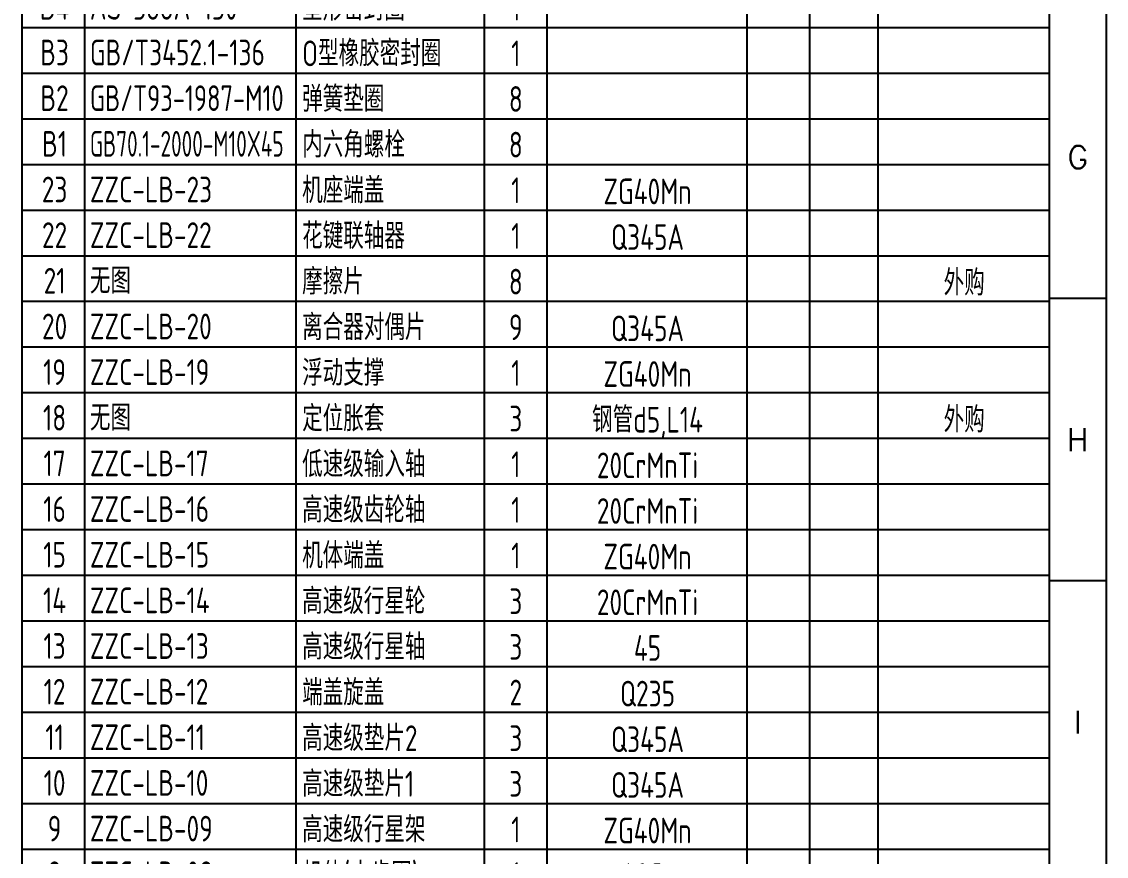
# Model space of a CAD drawing. Header units: millimetres. Extents: x -25 to 1862, y -10 to 2202.
# Drawn here: x 626 to 816, y 139.8 to 286 of the extents above; entities that cross this region are included whole.
import ezdxf
from ezdxf.enums import TextEntityAlignment as Align

# ---------------------------------------------------------------- set-up
doc = ezdxf.new("R2010")
doc.units = ezdxf.units.MM
doc.header["$LTSCALE"] = 10
for name, color, linetype in [('1轮廓实线层', 7, 'Continuous'), ('2细线层', 4, 'Continuous'), ('6文字层', 3, 'Continuous'), ('图框层', 7, 'Continuous')]:
    doc.layers.add(name, color=color, linetype=linetype)
doc.styles.add('PC_TEXTSTYLE', font='isocp.shx', dxfattribs={"width": 0.8, "bigfont": 'hzfs.shx'})
doc.styles.add('TH_GBDIM', font='romans.shx', dxfattribs={"width": 0.8, "bigfont": 'gbcbig.shx'})

# ---------------------------------------------------------------- blocks, each defined once
blk = doc.blocks.new('PC_MXB_BLOCK')
at = {"layer": '1轮廓实线层'}
for p, q in [((-180, 8), (-180, 0)), ((0, 8), (0, 0))]:
    blk.add_line(p, q, dxfattribs=at)
at = {"layer": '2细线层'}
for p, q in [((-180, 8), (0, 8)), ((-169, 8), (-169, 0)), ((-132, 8), (-132, 0)), ((-99, 8), (-99, 0)), ((-88, 8), (-88, 0)), ((-53, 8), (-53, 0)), ((-42, 8), (-42, 0)), ((-30, 8), (-30, 0)), ((-180, 0), (0, 0))]:
    blk.add_line(p, q, dxfattribs=at)
at = {"style": 'PC_TEXTSTYLE', "flags": 1}
blk.add_attdef('图幅', (0, 0), '', height=5, dxfattribs=at)
at = {"layer": '6文字层', "style": 'PC_TEXTSTYLE'}
for tag, width, p, p2 in [('序号', 0.769182, (-178.38, 1.35), (-170.09, 1.35)), ('图号', 3.14773, (-168.05, 1.35), (-134.11, 1.35)), ('名称', 2.802424, (-130.87, 1.2), (-100.28, 1.2)), ('数量', 0.817449, (-97.88, 1.2), (-89, 1.2)), ('材料', 2.943328, (-86.43, 1.01), (-54.3, 1.01)), ('单重', 0.854038, (-52.21, 0.89), (-43, 0.89)), ('总重', 0.958888, (-41.2, 1.27), (-30.86, 1.27)), ('备注', 2.494074, (-28.61, 1.02), (-1.16, 1.02))]:
    blk.add_attdef(tag, text='', height=4.5, dxfattribs=dict(at, width=width)).set_placement(p, p2, align=Align.FIT)

msp = doc.modelspace()

# ---------------------------------------------------------------- linework, layer by layer
at = {"layer": '2细线层'}
for p, q in [((816, 584), (816, -10)), ((816, 237.5), (806, 237.5)), ((816, 188), (806, 188))]:
    msp.add_line(p, q, dxfattribs=at)
at = {"layer": '图框层'}
msp.add_line((806, 574), (806, 0), dxfattribs=at)

# ---------------------------------------------------------------- block references
ref = msp.add_blockref('PC_MXB_BLOCK', (806, 285, 0), dxfattribs=at)
ref.add_attrib('数量', '1', dxfattribs={"layer": '6文字层', "height": 4.5, "style": 'PC_TEXTSTYLE', "width": 0.8}).set_placement((712.56, 286.2, 0), align=Align.CENTER)
ref.add_attrib('图号', 'AS 568A-130', (637.95, 286.35, 0), dxfattribs={"layer": '6文字层', "height": 4.5, "style": 'PC_TEXTSTYLE', "width": 0.8})
ref.add_attrib('序号', 'B4', dxfattribs={"layer": '6文字层', "height": 4.5, "style": 'PC_TEXTSTYLE', "width": 0.8}).set_placement((631.76, 286.35, 0), align=Align.CENTER)
ref.add_attrib('名称', '星形密封圈', (675.13, 286.2, 0), dxfattribs={"layer": '6文字层', "height": 4.5, "style": 'PC_TEXTSTYLE', "width": 0.8})
ref = msp.add_blockref('PC_MXB_BLOCK', (806, 277, 0), dxfattribs=at)
ref.add_attrib('数量', '1', dxfattribs={"layer": '6文字层', "height": 4.5, "style": 'PC_TEXTSTYLE', "width": 0.8}).set_placement((712.56, 278.2, 0), align=Align.CENTER)
ref.add_attrib('图号', 'GB/T3452.1-136', (637.95, 278.35, 0), dxfattribs={"layer": '6文字层', "height": 4.5, "style": 'PC_TEXTSTYLE', "width": 0.8})
ref.add_attrib('序号', 'B3', dxfattribs={"layer": '6文字层', "height": 4.5, "style": 'PC_TEXTSTYLE', "width": 0.8}).set_placement((631.76, 278.35, 0), align=Align.CENTER)
ref.add_attrib('名称', 'O型橡胶密封圈', (675.13, 278.2, 0), dxfattribs={"layer": '6文字层', "height": 4.5, "style": 'PC_TEXTSTYLE', "width": 0.8})
ref = msp.add_blockref('PC_MXB_BLOCK', (806, 269, 0), dxfattribs=at)
ref.add_attrib('数量', '8', dxfattribs={"layer": '6文字层', "height": 4.5, "style": 'PC_TEXTSTYLE', "width": 0.8}).set_placement((712.56, 270.2, 0), align=Align.CENTER)
ref.add_attrib('图号', 'GB/T93-1987-M10', dxfattribs={"layer": '6文字层', "height": 4.5, "style": 'PC_TEXTSTYLE', "width": 0.721194}).set_placement((637.95, 270.35, 0), (671.89, 270.35, 0), align=Align.FIT)
ref.add_attrib('序号', 'B2', dxfattribs={"layer": '6文字层', "height": 4.5, "style": 'PC_TEXTSTYLE', "width": 0.8}).set_placement((631.76, 270.35, 0), align=Align.CENTER)
ref.add_attrib('名称', '弹簧垫圈', (675.13, 270.2, 0), dxfattribs={"layer": '6文字层', "height": 4.5, "style": 'PC_TEXTSTYLE', "width": 0.8})
ref = msp.add_blockref('PC_MXB_BLOCK', (806, 261, 0), dxfattribs=at)
ref.add_attrib('数量', '8', dxfattribs={"layer": '6文字层', "height": 4.5, "style": 'PC_TEXTSTYLE', "width": 0.8}).set_placement((712.56, 262.2, 0), align=Align.CENTER)
ref.add_attrib('图号', 'GB70.1-2000-M10X45', dxfattribs={"layer": '6文字层', "height": 4.5, "style": 'PC_TEXTSTYLE', "width": 0.608654}).set_placement((637.95, 262.35, 0), (671.89, 262.35, 0), align=Align.FIT)
ref.add_attrib('序号', 'B1', dxfattribs={"layer": '6文字层', "height": 4.5, "style": 'PC_TEXTSTYLE', "width": 0.8}).set_placement((631.76, 262.35, 0), align=Align.CENTER)
ref.add_attrib('名称', '内六角螺栓', (675.13, 262.2, 0), dxfattribs={"layer": '6文字层', "height": 4.5, "style": 'PC_TEXTSTYLE', "width": 0.8})
ref = msp.add_blockref('PC_MXB_BLOCK', (806, 253, 0), dxfattribs=at)
ref.add_attrib('数量', '1', dxfattribs={"layer": '6文字层', "height": 4.5, "style": 'PC_TEXTSTYLE', "width": 0.8}).set_placement((712.56, 254.2, 0), align=Align.CENTER)
ref.add_attrib('图号', 'ZZC-LB-23', (637.95, 254.35, 0), dxfattribs={"layer": '6文字层', "height": 4.5, "style": 'PC_TEXTSTYLE', "width": 0.8})
ref.add_attrib('序号', '23', dxfattribs={"layer": '6文字层', "height": 4.5, "style": 'PC_TEXTSTYLE', "width": 0.8}).set_placement((631.76, 254.35, 0), align=Align.CENTER)
ref.add_attrib('名称', '机座端盖', (675.13, 254.2, 0), dxfattribs={"layer": '6文字层', "height": 4.5, "style": 'PC_TEXTSTYLE', "width": 0.8})
ref.add_attrib('材料', 'ZG40Mn', dxfattribs={"layer": '6文字层', "height": 4.5, "style": 'PC_TEXTSTYLE', "width": 0.8}).set_placement((735.63, 254.01, 0), align=Align.CENTER)
ref = msp.add_blockref('PC_MXB_BLOCK', (806, 245, 0), dxfattribs=at)
ref.add_attrib('数量', '1', dxfattribs={"layer": '6文字层', "height": 4.5, "style": 'PC_TEXTSTYLE', "width": 0.8}).set_placement((712.56, 246.2, 0), align=Align.CENTER)
ref.add_attrib('图号', 'ZZC-LB-22', (637.95, 246.35, 0), dxfattribs={"layer": '6文字层', "height": 4.5, "style": 'PC_TEXTSTYLE', "width": 0.8})
ref.add_attrib('序号', '22', dxfattribs={"layer": '6文字层', "height": 4.5, "style": 'PC_TEXTSTYLE', "width": 0.8}).set_placement((631.76, 246.35, 0), align=Align.CENTER)
ref.add_attrib('名称', '花键联轴器', (675.13, 246.2, 0), dxfattribs={"layer": '6文字层', "height": 4.5, "style": 'PC_TEXTSTYLE', "width": 0.8})
ref.add_attrib('材料', 'Q345A', dxfattribs={"layer": '6文字层', "height": 4.5, "style": 'PC_TEXTSTYLE', "width": 0.8}).set_placement((735.63, 246.01, 0), align=Align.CENTER)
ref = msp.add_blockref('PC_MXB_BLOCK', (806, 237, 0), dxfattribs=at)
ref.add_attrib('数量', '8', dxfattribs={"layer": '6文字层', "height": 4.5, "style": 'PC_TEXTSTYLE', "width": 0.8}).set_placement((712.56, 238.2, 0), align=Align.CENTER)
ref.add_attrib('图号', '无图', (637.95, 238.35, 0), dxfattribs={"layer": '6文字层', "height": 4.5, "style": 'PC_TEXTSTYLE', "width": 0.8})
ref.add_attrib('序号', '21', dxfattribs={"layer": '6文字层', "height": 4.5, "style": 'PC_TEXTSTYLE', "width": 0.8}).set_placement((631.76, 238.35, 0), align=Align.CENTER)
ref.add_attrib('名称', '摩擦片', (675.13, 238.2, 0), dxfattribs={"layer": '6文字层', "height": 4.5, "style": 'PC_TEXTSTYLE', "width": 0.8})
ref.add_attrib('备注', '外购', dxfattribs={"layer": '6文字层', "height": 4.5, "style": 'PC_TEXTSTYLE', "width": 0.8}).set_placement((791.11, 238.02, 0), align=Align.CENTER)
ref = msp.add_blockref('PC_MXB_BLOCK', (806, 229, 0), dxfattribs=at)
ref.add_attrib('数量', '9', dxfattribs={"layer": '6文字层', "height": 4.5, "style": 'PC_TEXTSTYLE', "width": 0.8}).set_placement((712.56, 230.2, 0), align=Align.CENTER)
ref.add_attrib('图号', 'ZZC-LB-20', (637.95, 230.35, 0), dxfattribs={"layer": '6文字层', "height": 4.5, "style": 'PC_TEXTSTYLE', "width": 0.8})
ref.add_attrib('序号', '20', dxfattribs={"layer": '6文字层', "height": 4.5, "style": 'PC_TEXTSTYLE', "width": 0.8}).set_placement((631.76, 230.35, 0), align=Align.CENTER)
ref.add_attrib('名称', '离合器对偶片', (675.13, 230.2, 0), dxfattribs={"layer": '6文字层', "height": 4.5, "style": 'PC_TEXTSTYLE', "width": 0.8})
ref.add_attrib('材料', 'Q345A', dxfattribs={"layer": '6文字层', "height": 4.5, "style": 'PC_TEXTSTYLE', "width": 0.8}).set_placement((735.63, 230.01, 0), align=Align.CENTER)
ref = msp.add_blockref('PC_MXB_BLOCK', (806, 221, 0), dxfattribs=at)
ref.add_attrib('数量', '1', dxfattribs={"layer": '6文字层', "height": 4.5, "style": 'PC_TEXTSTYLE', "width": 0.8}).set_placement((712.56, 222.2, 0), align=Align.CENTER)
ref.add_attrib('图号', 'ZZC-LB-19', (637.95, 222.35, 0), dxfattribs={"layer": '6文字层', "height": 4.5, "style": 'PC_TEXTSTYLE', "width": 0.8})
ref.add_attrib('序号', '19', dxfattribs={"layer": '6文字层', "height": 4.5, "style": 'PC_TEXTSTYLE', "width": 0.8}).set_placement((631.76, 222.35, 0), align=Align.CENTER)
ref.add_attrib('名称', '浮动支撑', (675.13, 222.2, 0), dxfattribs={"layer": '6文字层', "height": 4.5, "style": 'PC_TEXTSTYLE', "width": 0.8})
ref.add_attrib('材料', 'ZG40Mn', dxfattribs={"layer": '6文字层', "height": 4.5, "style": 'PC_TEXTSTYLE', "width": 0.8}).set_placement((735.63, 222.01, 0), align=Align.CENTER)
ref = msp.add_blockref('PC_MXB_BLOCK', (806, 213, 0), dxfattribs=at)
ref.add_attrib('数量', '3', dxfattribs={"layer": '6文字层', "height": 4.5, "style": 'PC_TEXTSTYLE', "width": 0.8}).set_placement((712.56, 214.2, 0), align=Align.CENTER)
ref.add_attrib('图号', '无图', (637.95, 214.35, 0), dxfattribs={"layer": '6文字层', "height": 4.5, "style": 'PC_TEXTSTYLE', "width": 0.8})
ref.add_attrib('序号', '18', dxfattribs={"layer": '6文字层', "height": 4.5, "style": 'PC_TEXTSTYLE', "width": 0.8}).set_placement((631.76, 214.35, 0), align=Align.CENTER)
ref.add_attrib('名称', '定位胀套', (675.13, 214.2, 0), dxfattribs={"layer": '6文字层', "height": 4.5, "style": 'PC_TEXTSTYLE', "width": 0.8})
ref.add_attrib('材料', '钢管d5,L14', dxfattribs={"layer": '6文字层', "height": 4.5, "style": 'PC_TEXTSTYLE', "width": 0.8}).set_placement((735.63, 214.01, 0), align=Align.CENTER)
ref.add_attrib('备注', '外购', dxfattribs={"layer": '6文字层', "height": 4.5, "style": 'PC_TEXTSTYLE', "width": 0.8}).set_placement((791.11, 214.02, 0), align=Align.CENTER)
ref = msp.add_blockref('PC_MXB_BLOCK', (806, 205, 0), dxfattribs=at)
ref.add_attrib('数量', '1', dxfattribs={"layer": '6文字层', "height": 4.5, "style": 'PC_TEXTSTYLE', "width": 0.8}).set_placement((712.56, 206.2, 0), align=Align.CENTER)
ref.add_attrib('图号', 'ZZC-LB-17', (637.95, 206.35, 0), dxfattribs={"layer": '6文字层', "height": 4.5, "style": 'PC_TEXTSTYLE', "width": 0.8})
ref.add_attrib('序号', '17', dxfattribs={"layer": '6文字层', "height": 4.5, "style": 'PC_TEXTSTYLE', "width": 0.8}).set_placement((631.76, 206.35, 0), align=Align.CENTER)
ref.add_attrib('名称', '低速级输入轴', (675.13, 206.2, 0), dxfattribs={"layer": '6文字层', "height": 4.5, "style": 'PC_TEXTSTYLE', "width": 0.8})
ref.add_attrib('材料', '20CrMnTi', dxfattribs={"layer": '6文字层', "height": 4.5, "style": 'PC_TEXTSTYLE', "width": 0.8}).set_placement((735.63, 206.01, 0), align=Align.CENTER)
ref = msp.add_blockref('PC_MXB_BLOCK', (806, 197, 0), dxfattribs=at)
ref.add_attrib('数量', '1', dxfattribs={"layer": '6文字层', "height": 4.5, "style": 'PC_TEXTSTYLE', "width": 0.8}).set_placement((712.56, 198.2, 0), align=Align.CENTER)
ref.add_attrib('图号', 'ZZC-LB-16', (637.95, 198.35, 0), dxfattribs={"layer": '6文字层', "height": 4.5, "style": 'PC_TEXTSTYLE', "width": 0.8})
ref.add_attrib('序号', '16', dxfattribs={"layer": '6文字层', "height": 4.5, "style": 'PC_TEXTSTYLE', "width": 0.8}).set_placement((631.76, 198.35, 0), align=Align.CENTER)
ref.add_attrib('名称', '高速级齿轮轴', (675.13, 198.2, 0), dxfattribs={"layer": '6文字层', "height": 4.5, "style": 'PC_TEXTSTYLE', "width": 0.8})
ref.add_attrib('材料', '20CrMnTi', dxfattribs={"layer": '6文字层', "height": 4.5, "style": 'PC_TEXTSTYLE', "width": 0.8}).set_placement((735.63, 198.01, 0), align=Align.CENTER)
ref = msp.add_blockref('PC_MXB_BLOCK', (806, 189, 0), dxfattribs=at)
ref.add_attrib('数量', '1', dxfattribs={"layer": '6文字层', "height": 4.5, "style": 'PC_TEXTSTYLE', "width": 0.8}).set_placement((712.56, 190.2, 0), align=Align.CENTER)
ref.add_attrib('图号', 'ZZC-LB-15', (637.95, 190.35, 0), dxfattribs={"layer": '6文字层', "height": 4.5, "style": 'PC_TEXTSTYLE', "width": 0.8})
ref.add_attrib('序号', '15', dxfattribs={"layer": '6文字层', "height": 4.5, "style": 'PC_TEXTSTYLE', "width": 0.8}).set_placement((631.76, 190.35, 0), align=Align.CENTER)
ref.add_attrib('名称', '机体端盖', (675.13, 190.2, 0), dxfattribs={"layer": '6文字层', "height": 4.5, "style": 'PC_TEXTSTYLE', "width": 0.8})
ref.add_attrib('材料', 'ZG40Mn', dxfattribs={"layer": '6文字层', "height": 4.5, "style": 'PC_TEXTSTYLE', "width": 0.8}).set_placement((735.63, 190.01, 0), align=Align.CENTER)
ref = msp.add_blockref('PC_MXB_BLOCK', (806, 181, 0), dxfattribs=at)
ref.add_attrib('数量', '3', dxfattribs={"layer": '6文字层', "height": 4.5, "style": 'PC_TEXTSTYLE', "width": 0.8}).set_placement((712.56, 182.2, 0), align=Align.CENTER)
ref.add_attrib('图号', 'ZZC-LB-14', (637.95, 182.35, 0), dxfattribs={"layer": '6文字层', "height": 4.5, "style": 'PC_TEXTSTYLE', "width": 0.8})
ref.add_attrib('序号', '14', dxfattribs={"layer": '6文字层', "height": 4.5, "style": 'PC_TEXTSTYLE', "width": 0.8}).set_placement((631.76, 182.35, 0), align=Align.CENTER)
ref.add_attrib('名称', '高速级行星轮', (675.13, 182.2, 0), dxfattribs={"layer": '6文字层', "height": 4.5, "style": 'PC_TEXTSTYLE', "width": 0.8})
ref.add_attrib('材料', '20CrMnTi', dxfattribs={"layer": '6文字层', "height": 4.5, "style": 'PC_TEXTSTYLE', "width": 0.8}).set_placement((735.63, 182.01, 0), align=Align.CENTER)
ref = msp.add_blockref('PC_MXB_BLOCK', (806, 173, 0), dxfattribs=at)
ref.add_attrib('数量', '3', dxfattribs={"layer": '6文字层', "height": 4.5, "style": 'PC_TEXTSTYLE', "width": 0.8}).set_placement((712.56, 174.2, 0), align=Align.CENTER)
ref.add_attrib('图号', 'ZZC-LB-13', (637.95, 174.35, 0), dxfattribs={"layer": '6文字层', "height": 4.5, "style": 'PC_TEXTSTYLE', "width": 0.8})
ref.add_attrib('序号', '13', dxfattribs={"layer": '6文字层', "height": 4.5, "style": 'PC_TEXTSTYLE', "width": 0.8}).set_placement((631.76, 174.35, 0), align=Align.CENTER)
ref.add_attrib('名称', '高速级行星轴', (675.13, 174.2, 0), dxfattribs={"layer": '6文字层', "height": 4.5, "style": 'PC_TEXTSTYLE', "width": 0.8})
ref.add_attrib('材料', '45', dxfattribs={"layer": '6文字层', "height": 4.5, "style": 'PC_TEXTSTYLE', "width": 0.8}).set_placement((735.63, 174.01, 0), align=Align.CENTER)
ref = msp.add_blockref('PC_MXB_BLOCK', (806, 165, 0), dxfattribs=at)
ref.add_attrib('数量', '2', dxfattribs={"layer": '6文字层', "height": 4.5, "style": 'PC_TEXTSTYLE', "width": 0.8}).set_placement((712.56, 166.2, 0), align=Align.CENTER)
ref.add_attrib('图号', 'ZZC-LB-12', (637.95, 166.35, 0), dxfattribs={"layer": '6文字层', "height": 4.5, "style": 'PC_TEXTSTYLE', "width": 0.8})
ref.add_attrib('序号', '12', dxfattribs={"layer": '6文字层', "height": 4.5, "style": 'PC_TEXTSTYLE', "width": 0.8}).set_placement((631.76, 166.35, 0), align=Align.CENTER)
ref.add_attrib('名称', '端盖旋盖', (675.13, 166.2, 0), dxfattribs={"layer": '6文字层', "height": 4.5, "style": 'PC_TEXTSTYLE', "width": 0.8})
ref.add_attrib('材料', 'Q235', dxfattribs={"layer": '6文字层', "height": 4.5, "style": 'PC_TEXTSTYLE', "width": 0.8}).set_placement((735.63, 166.01, 0), align=Align.CENTER)
ref = msp.add_blockref('PC_MXB_BLOCK', (806, 157, 0), dxfattribs=at)
ref.add_attrib('数量', '3', dxfattribs={"layer": '6文字层', "height": 4.5, "style": 'PC_TEXTSTYLE', "width": 0.8}).set_placement((712.56, 158.2, 0), align=Align.CENTER)
ref.add_attrib('图号', 'ZZC-LB-11', (637.95, 158.35, 0), dxfattribs={"layer": '6文字层', "height": 4.5, "style": 'PC_TEXTSTYLE', "width": 0.8})
ref.add_attrib('序号', '11', dxfattribs={"layer": '6文字层', "height": 4.5, "style": 'PC_TEXTSTYLE', "width": 0.8}).set_placement((631.76, 158.35, 0), align=Align.CENTER)
ref.add_attrib('名称', '高速级垫片2', (675.13, 158.2, 0), dxfattribs={"layer": '6文字层', "height": 4.5, "style": 'PC_TEXTSTYLE', "width": 0.8})
ref.add_attrib('材料', 'Q345A', dxfattribs={"layer": '6文字层', "height": 4.5, "style": 'PC_TEXTSTYLE', "width": 0.8}).set_placement((735.63, 158.01, 0), align=Align.CENTER)
ref = msp.add_blockref('PC_MXB_BLOCK', (806, 149, 0), dxfattribs=at)
ref.add_attrib('数量', '3', dxfattribs={"layer": '6文字层', "height": 4.5, "style": 'PC_TEXTSTYLE', "width": 0.8}).set_placement((712.56, 150.2, 0), align=Align.CENTER)
ref.add_attrib('图号', 'ZZC-LB-10', (637.95, 150.35, 0), dxfattribs={"layer": '6文字层', "height": 4.5, "style": 'PC_TEXTSTYLE', "width": 0.8})
ref.add_attrib('序号', '10', dxfattribs={"layer": '6文字层', "height": 4.5, "style": 'PC_TEXTSTYLE', "width": 0.8}).set_placement((631.76, 150.35, 0), align=Align.CENTER)
ref.add_attrib('名称', '高速级垫片1', (675.13, 150.2, 0), dxfattribs={"layer": '6文字层', "height": 4.5, "style": 'PC_TEXTSTYLE', "width": 0.8})
ref.add_attrib('材料', 'Q345A', dxfattribs={"layer": '6文字层', "height": 4.5, "style": 'PC_TEXTSTYLE', "width": 0.8}).set_placement((735.63, 150.01, 0), align=Align.CENTER)
ref = msp.add_blockref('PC_MXB_BLOCK', (806, 141, 0), dxfattribs=at)
ref.add_attrib('数量', '1', dxfattribs={"layer": '6文字层', "height": 4.5, "style": 'PC_TEXTSTYLE', "width": 0.8}).set_placement((712.56, 142.2, 0), align=Align.CENTER)
ref.add_attrib('图号', 'ZZC-LB-09', (637.95, 142.35, 0), dxfattribs={"layer": '6文字层', "height": 4.5, "style": 'PC_TEXTSTYLE', "width": 0.8})
ref.add_attrib('序号', '9', dxfattribs={"layer": '6文字层', "height": 4.5, "style": 'PC_TEXTSTYLE', "width": 0.8}).set_placement((631.76, 142.35, 0), align=Align.CENTER)
ref.add_attrib('名称', '高速级行星架', (675.13, 142.2, 0), dxfattribs={"layer": '6文字层', "height": 4.5, "style": 'PC_TEXTSTYLE', "width": 0.8})
ref.add_attrib('材料', 'ZG40Mn', dxfattribs={"layer": '6文字层', "height": 4.5, "style": 'PC_TEXTSTYLE', "width": 0.8}).set_placement((735.63, 142.01, 0), align=Align.CENTER)
ref = msp.add_blockref('PC_MXB_BLOCK', (806, 133, 0), dxfattribs=at)
ref.add_attrib('数量', '1', dxfattribs={"layer": '6文字层', "height": 4.5, "style": 'PC_TEXTSTYLE', "width": 0.8}).set_placement((712.56, 134.2, 0), align=Align.CENTER)
ref.add_attrib('图号', 'ZZC-LB-08', (637.95, 134.35, 0), dxfattribs={"layer": '6文字层', "height": 4.5, "style": 'PC_TEXTSTYLE', "width": 0.8})
ref.add_attrib('序号', '8', dxfattribs={"layer": '6文字层', "height": 4.5, "style": 'PC_TEXTSTYLE', "width": 0.8}).set_placement((631.76, 134.35, 0), align=Align.CENTER)
ref.add_attrib('名称', '机体(内齿圈)', (675.13, 134.2, 0), dxfattribs={"layer": '6文字层', "height": 4.5, "style": 'PC_TEXTSTYLE', "width": 0.8})
ref.add_attrib('材料', '40Cr', dxfattribs={"layer": '6文字层', "height": 4.5, "style": 'PC_TEXTSTYLE', "width": 0.8}).set_placement((735.63, 134.01, 0), align=Align.CENTER)

# ---------------------------------------------------------------- texts
at = {"layer": '6文字层', "style": 'TH_GBDIM'}
for s, p in [('G', (811, 262.25)), ('H', (811, 212.75)), ('I', (811, 163.25))]:
    msp.add_text(s, height=4, dxfattribs=at).set_placement(p, align=Align.MIDDLE)

doc.saveas('drawing.dxf')
